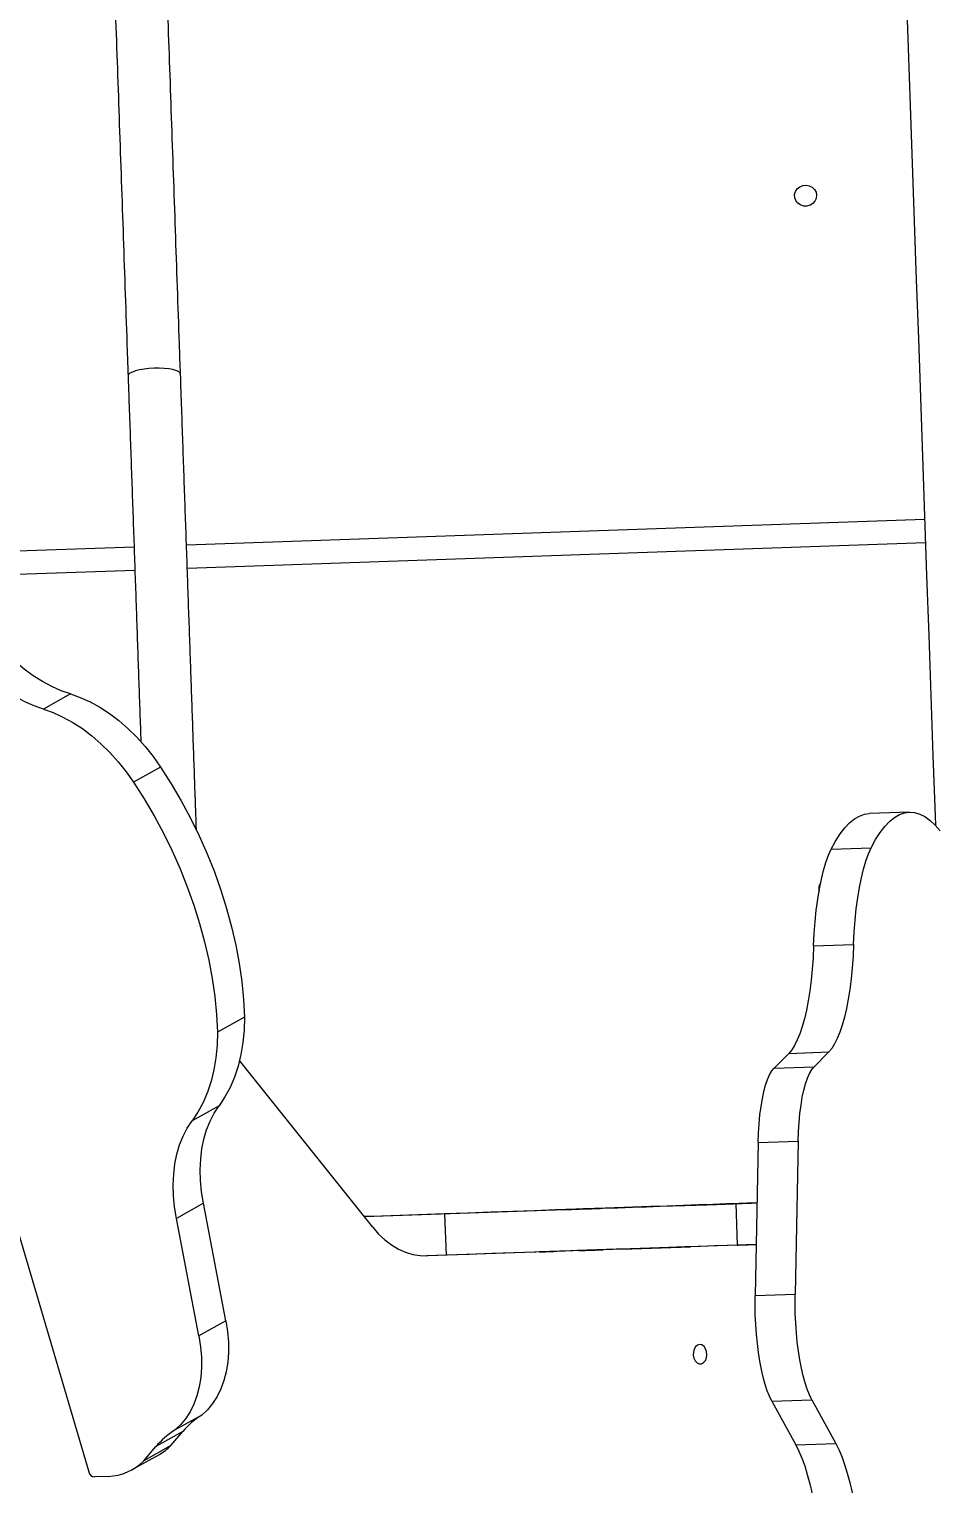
# Model space of a CAD drawing. Header units: millimetres. Extents: x -5713 to 5719, y -6024 to 5481.
# Drawn here: x 1916 to 2244, y 2300 to 2826 of the extents above; entities that cross this region are included whole.
import ezdxf

# ---------------------------------------------------------------- set-up
doc = ezdxf.new("R2010")
doc.units = ezdxf.units.MM
for name, color, linetype in [('DIKOM_ОБЪЕКТ', 7, 'Continuous'), ('DIKOM_РАЗМЕР_ЗОНА', 7, 'Continuous'), ('DIKOM_РАЗМЕР_ОБЪЕКТА', 7, 'Continuous')]:
    doc.layers.add(name, color=color, linetype=linetype)
doc.styles.add('style1', font='arial.ttf', dxfattribs={"width": 0.8})
doc.dimstyles.new('1-50', dxfattribs={"dimtxt": 300, "dimasz": 200, "dimexe": 100, "dimexo": 0, "dimgap": 100, "dimtad": 1, "dimdec": 0, "dimtxsty": 'style1', "dimcen": 0, "dimclrd": 7, "dimclre": 7, "dimadec": 1, "dimazin": 2, "dimtfac": 1, "dimtdec": 0, "dimtmove": 1, "dimatfit": 3, "dimfxl": 0, "dimlwd": 25, "dimlwe": 18, "dimarcsym": 0})

# ---------------------------------------------------------------- blocks, each defined once
blk = doc.blocks.new('*D16')
at = {"layer": 'Defpoints', "color": 0, "transparency": 16777216}
for p in [(2713.82, 2377.67), (-3598.04, -60.3), (-3598.04, -5183.86)]:
    blk.add_point(p, dxfattribs=at)
at = {"layer": 'DIKOM_РАЗМЕР_ОБЪЕКТА', "color": 7, "lineweight": 18, "transparency": 16777216}
for p, q in [((2713.82, 2377.67), (2713.82, -5283.86)), ((-3598.04, -60.3), (-3598.04, -5283.86))]:
    blk.add_line(p, q, dxfattribs=at)
at = {"layer": 'DIKOM_РАЗМЕР_ОБЪЕКТА', "color": 7, "lineweight": 25, "transparency": 16777216}
blk.add_line((2513.82, -5183.86), (-3398.04, -5183.86), dxfattribs=at)
at = {"layer": 'DIKOM_РАЗМЕР_ОБЪЕКТА', "color": 7, "transparency": 16777216}
for points in [[(-3398.04, -5150.53), (-3398.04, -5217.2), (-3598.04, -5183.86)], [(2513.82, -5150.53), (2513.82, -5217.2), (2713.82, -5183.86)]]:
    blk.add_solid(points, dxfattribs=at)
at = {"layer": 'DIKOM_РАЗМЕР_ОБЪЕКТА', "color": 0, "transparency": 16777216, "insert": (-444.93, -4930.59), "char_height": 300, "attachment_point": 5, "style": 'style1'}
blk.add_mtext('6300', dxfattribs=at)
blk = doc.blocks.new('*D15')
at = {"layer": 'Defpoints', "color": 0, "transparency": 16777216}
for p in [(-612.28, 3980.94), (4699.87, 3980.94), (684.19, -2271.39)]:
    blk.add_point(p, dxfattribs=at)
at = {"layer": 'DIKOM_РАЗМЕР_ОБЪЕКТА', "color": 7, "lineweight": 18, "transparency": 16777216}
for p, q in [((-612.28, 3980.94), (4799.87, 3980.94)), ((684.19, -2271.39), (4799.87, -2271.39))]:
    blk.add_line(p, q, dxfattribs=at)
at = {"layer": 'DIKOM_РАЗМЕР_ОБЪЕКТА', "color": 7, "lineweight": 25, "transparency": 16777216}
blk.add_line((4699.87, -2071.39), (4699.87, 3780.94), dxfattribs=at)
at = {"layer": 'DIKOM_РАЗМЕР_ОБЪЕКТА', "color": 7, "transparency": 16777216}
for points in [[(4666.54, 3780.94), (4733.21, 3780.94), (4699.87, 3980.94)], [(4666.54, -2071.39), (4733.21, -2071.39), (4699.87, -2271.39)]]:
    blk.add_solid(points, dxfattribs=at)
at = {"layer": 'DIKOM_РАЗМЕР_ОБЪЕКТА', "color": 0, "transparency": 16777216, "insert": (4446.7, 2209.88), "char_height": 300, "attachment_point": 5, "rotation": 90, "style": 'style1'}
blk.add_mtext('6250', dxfattribs=at)
blk = doc.blocks.new('*D13')
at = {"layer": 'Defpoints', "color": 0, "transparency": 16777216}
for p in [(-612.24, 5480.95), (971.69, -4271.39), (5619.37, -4271.39)]:
    blk.add_point(p, dxfattribs=at)
at = {"layer": 'DIKOM_РАЗМЕР_ЗОНА', "color": 7, "lineweight": 18, "transparency": 16777216}
for p, q in [((-612.24, 5480.95), (5719.37, 5480.95)), ((971.69, -4271.39), (5719.37, -4271.39))]:
    blk.add_line(p, q, dxfattribs=at)
at = {"layer": 'DIKOM_РАЗМЕР_ЗОНА', "color": 7, "lineweight": 25, "transparency": 16777216}
blk.add_line((5619.37, 5280.95), (5619.37, -4071.39), dxfattribs=at)
at = {"layer": 'DIKOM_РАЗМЕР_ЗОНА', "color": 7, "transparency": 16777216}
for points in [[(5586.04, 5280.95), (5652.71, 5280.95), (5619.37, 5480.95)], [(5586.04, -4071.39), (5652.71, -4071.39), (5619.37, -4271.39)]]:
    blk.add_solid(points, dxfattribs=at)
at = {"layer": 'DIKOM_РАЗМЕР_ЗОНА', "color": 0, "transparency": 16777216, "insert": (5366.2, 2209.88), "char_height": 300, "attachment_point": 5, "rotation": 90, "style": 'style1'}
blk.add_mtext('9750', dxfattribs=at)

msp = doc.modelspace()

# ---------------------------------------------------------------- linework, layer by layer
at = {"layer": 'DIKOM_ОБЪЕКТ', "color": 7, "linetype": 'Continuous', "lineweight": 15}
for p, q in [((1972.7, 2639.64), (2240.04, 2648.98)), ((1885.41, 2636.6), (1953.71, 2638.98)), ((2240.34, 2640.44), (1973, 2631.1)), ((1954.01, 2630.44), (1889.47, 2628.19)), ((1930.67, 2585.7), (1920.88, 2580.23)), ((1963.29, 2559.24), (1953.5, 2553.76)), ((2234.49, 2542.93), (2220.01, 2542.42)), ((2206.2, 2529.53), (2220.68, 2530.03)), ((2199.82, 2494.5), (2214.3, 2495)), ((1993.74, 2468.75), (1983.95, 2463.27)), ((2190.83, 2455.62), (2185.54, 2450.29)), ((2190.83, 2455.62), (2205.31, 2456.12)), ((2205.31, 2456.12), (2200.02, 2450.79)), ((2040.17, 2392.64), (1991.93, 2453)), ((2185.54, 2450.29), (2200.02, 2450.79)), ((1984.49, 2436.64), (1974.7, 2431.16)), ((2179.75, 2423.33), (2178.65, 2367.95)), ((2179.75, 2423.33), (2194.23, 2423.83)), ((2194.23, 2423.83), (2193.13, 2368.45)), ((1903.89, 2417.39), (1937.36, 2304.07)), ((2171.73, 2401.21), (2179.32, 2401.47)), ((2179.32, 2401.48), (2175.64, 2401.35)), ((1978.83, 2401.36), (1969.04, 2395.88)), ((1986.95, 2358.78), (1978.83, 2401.36)), ((2037.08, 2396.51), (2106.38, 2398.93)), ((2066.17, 2397.52), (2066.69, 2382.53)), ((2171.67, 2401.21), (2172.19, 2386.22)), ((1977.16, 2353.3), (1969.04, 2395.88)), ((2179.02, 2386.45), (2060.07, 2382.3)), ((2179.02, 2386.45), (2060.07, 2382.3)), ((2066.69, 2382.53), (2059.75, 2382.29)), ((2100.54, 2383.71), (2100.54, 2383.71)), ((2130.43, 2384.75), (2155.26, 2385.62)), ((2155.26, 2385.62), (2131.26, 2384.78)), ((2178.65, 2367.95), (2193.13, 2368.45)), ((1986.95, 2358.78), (1977.16, 2353.3)), ((2184.7, 2329.74), (2199.18, 2330.24)), ((2184.7, 2329.74), (2193.4, 2313.87)), ((2199.18, 2330.24), (2207.88, 2314.37)), ((1978.21, 2324.67), (1968.42, 2319.2)), ((1971.41, 2318.71), (1961.61, 2313.24)), ((1967.09, 2313.62), (1971.41, 2318.71)), ((1967.09, 2313.62), (1957.29, 2308.14)), ((1957.29, 2308.14), (1961.61, 2313.24)), ((2193.4, 2313.87), (2207.88, 2314.37)), ((1953.08, 2304.96), (1962.87, 2310.44)), ((1944.35, 2302.48), (1939.33, 2302.26))]:
    msp.add_line(p, q, dxfattribs=at)
at = {"layer": 'DIKOM_ОБЪЕКТ', "color": 7, "linetype": 'Continuous', "lineweight": 15, "flags": 128}
for points in [[(2233.36, 2840.18), (2234.08, 2819.5), (2234.81, 2798.7), (2235.54, 2777.78), (2236.27, 2756.75), (2237.01, 2735.61), (2237.75, 2714.38), (2238.5, 2693.04), (2239.25, 2671.62), (2240, 2650.12), (2240.75, 2628.54), (2241.51, 2606.88), (2242.27, 2585.16), (2243.03, 2563.38), (2243.79, 2541.55), (2243.91, 2538.19)], [(2200.92, 2766.22), (2200.78, 2765.09), (2200.3, 2764.06), (2199.52, 2763.2), (2198.51, 2762.6), (2197.36, 2762.31), (2196.16, 2762.35), (2195.04, 2762.72), (2194.08, 2763.4), (2193.38, 2764.31), (2192.99, 2765.37), (2192.95, 2766.5), (2193.27, 2767.6), (2193.9, 2768.55), (2194.81, 2769.29), (2195.91, 2769.74), (2197.09, 2769.87), (2198.26, 2769.66), (2199.31, 2769.13), (2200.15, 2768.33), (2200.71, 2767.33), (2200.92, 2766.22)], [(1960.96, 2703.6), (1959.11, 2703.49), (1957.33, 2703.29), (1955.7, 2703.01), (1954.27, 2702.65), (1953.1, 2702.24), (1952.24, 2701.79), (1951.72, 2701.32), (1951.55, 2700.84)], [(1970.54, 2701.5), (1970.54, 2701.5), (1970.34, 2701.97), (1969.78, 2702.41), (1968.89, 2702.8), (1967.7, 2703.12), (1966.25, 2703.37), (1964.6, 2703.54), (1962.81, 2703.62), (1960.96, 2703.6)], [(1930.67, 2585.7), (1927.29, 2586.89), (1923.9, 2588.4), (1920.53, 2590.21), (1917.2, 2592.33), (1913.93, 2594.73), (1910.75, 2597.4), (1907.67, 2600.32), (1904.72, 2603.47), (1901.91, 2606.84), (1899.27, 2610.39), (1896.8, 2614.11), (1894.54, 2617.97), (1892.49, 2621.94)], [(1920.88, 2580.23), (1917.49, 2581.41), (1914.1, 2582.92), (1910.73, 2584.74), (1907.4, 2586.85), (1904.14, 2589.26), (1900.95, 2591.93), (1897.88, 2594.85), (1894.92, 2598), (1892.12, 2601.36), (1889.47, 2604.91), (1887.01, 2608.63), (1884.75, 2612.49), (1882.69, 2616.46)], [(1930.67, 2585.7), (1934.22, 2584.45), (1937.77, 2582.85), (1941.3, 2580.91), (1944.78, 2578.64), (1948.19, 2576.06), (1951.5, 2573.18), (1954.69, 2570.04), (1957.73, 2566.66), (1960.6, 2563.04), (1963.29, 2559.24)], [(1920.88, 2580.23), (1924.42, 2578.98), (1927.98, 2577.37), (1931.51, 2575.43), (1934.99, 2573.16), (1938.4, 2570.58), (1941.71, 2567.71), (1944.89, 2564.57), (1947.94, 2561.18), (1950.81, 2557.57), (1953.5, 2553.76)], [(1963.29, 2559.24), (1967.12, 2553.23), (1970.73, 2547.06), (1974.12, 2540.77), (1977.26, 2534.37), (1980.15, 2527.88), (1982.79, 2521.32), (1985.15, 2514.71), (1987.25, 2508.07), (1989.06, 2501.42), (1990.58, 2494.78), (1991.82, 2488.17), (1992.76, 2481.62), (1993.4, 2475.13), (1993.74, 2468.75)], [(1953.5, 2553.76), (1957.33, 2547.75), (1960.94, 2541.59), (1964.32, 2535.3), (1967.46, 2528.9), (1970.36, 2522.41), (1972.99, 2515.84), (1975.36, 2509.23), (1977.45, 2502.59), (1979.26, 2495.94), (1980.79, 2489.3), (1982.02, 2482.69), (1982.96, 2476.14), (1983.61, 2469.66), (1983.95, 2463.27)], [(2206.2, 2529.53), (2207.79, 2532.47), (2209.43, 2535.04), (2211.12, 2537.24), (2212.85, 2539.06), (2214.62, 2540.49), (2216.41, 2541.53), (2218.24, 2542.17), (2220.01, 2542.42)], [(2220.68, 2530.03), (2222.27, 2532.97), (2223.91, 2535.55), (2225.6, 2537.74), (2227.33, 2539.56), (2229.1, 2540.99), (2230.89, 2542.03), (2232.72, 2542.68), (2234.56, 2542.93), (2236.41, 2542.78), (2238.27, 2542.24), (2240.14, 2541.3), (2242, 2539.96), (2243.85, 2538.24), (2245.69, 2536.14)], [(2199.82, 2494.5), (2200.04, 2498.97), (2200.37, 2503.3), (2200.79, 2507.46), (2201.31, 2511.42), (2201.93, 2515.16), (2202.63, 2518.64), (2203.41, 2521.83), (2204.27, 2524.73), (2205.21, 2527.3), (2206.2, 2529.53)], [(2214.3, 2495), (2214.52, 2499.47), (2214.85, 2503.8), (2215.27, 2507.96), (2215.79, 2511.93), (2216.41, 2515.66), (2217.11, 2519.14), (2217.89, 2522.34), (2218.75, 2525.24), (2219.69, 2527.81), (2220.68, 2530.03)], [(2199.82, 2494.5), (2199.61, 2490.23), (2199.31, 2486.09), (2198.91, 2482.1), (2198.43, 2478.29), (2197.87, 2474.68), (2197.22, 2471.3), (2196.49, 2468.16), (2195.7, 2465.3), (2194.83, 2462.72), (2193.91, 2460.45), (2192.93, 2458.5), (2191.9, 2456.89), (2190.83, 2455.62)], [(2214.3, 2495), (2214.09, 2490.74), (2213.79, 2486.6), (2213.39, 2482.61), (2212.91, 2478.79), (2212.35, 2475.18), (2211.7, 2471.8), (2210.97, 2468.67), (2210.18, 2465.8), (2209.31, 2463.23), (2208.39, 2460.96), (2207.41, 2459.01), (2206.38, 2457.39), (2205.31, 2456.12)], [(1993.74, 2468.75), (1993.6, 2464.05), (1993.16, 2459.51), (1992.42, 2455.14), (1991.39, 2450.96), (1990.08, 2447.01), (1988.48, 2443.29), (1986.62, 2439.82), (1984.49, 2436.64)], [(1983.95, 2463.27), (1983.8, 2458.58), (1983.36, 2454.04), (1982.63, 2449.66), (1981.6, 2445.49), (1980.28, 2441.53), (1978.69, 2437.81), (1976.82, 2434.35), (1974.7, 2431.16)], [(2179.75, 2423.33), (2179.87, 2426.78), (2180.08, 2430.13), (2180.38, 2433.34), (2180.77, 2436.37), (2181.25, 2439.19), (2181.8, 2441.77), (2182.43, 2444.09), (2183.13, 2446.12), (2183.88, 2447.84), (2184.69, 2449.24), (2185.54, 2450.29)], [(2194.23, 2423.83), (2194.35, 2427.29), (2194.56, 2430.64), (2194.86, 2433.85), (2195.25, 2436.88), (2195.73, 2439.7), (2196.28, 2442.28), (2196.91, 2444.6), (2197.61, 2446.63), (2198.36, 2448.35), (2199.17, 2449.74), (2200.02, 2450.79)], [(1978.83, 2401.36), (1978.18, 2405.48), (1977.79, 2409.54), (1977.69, 2413.51), (1977.86, 2417.36), (1978.3, 2421.07), (1979.02, 2424.61), (1980.01, 2427.96), (1981.25, 2431.09), (1982.75, 2433.99), (1984.49, 2436.64)], [(1969.04, 2395.88), (1968.38, 2400.01), (1968, 2404.07), (1967.89, 2408.04), (1968.06, 2411.89), (1968.51, 2415.6), (1969.23, 2419.13), (1970.21, 2422.48), (1971.46, 2425.62), (1972.96, 2428.52), (1974.7, 2431.16)], [(2179.32, 2401.47), (2177.16, 2401.4), (2172.89, 2401.25), (2168.29, 2401.09), (2163.38, 2400.92), (2158.17, 2400.74), (2152.65, 2400.54), (2146.84, 2400.34), (2140.75, 2400.13), (2134.38, 2399.91), (2127.74, 2399.67), (2120.84, 2399.43), (2113.7, 2399.18), (2106.31, 2398.93), (2098.7, 2398.66), (2090.86, 2398.39), (2082.82, 2398.11), (2074.59, 2397.82), (2066.17, 2397.52)], [(2171.73, 2401.21), (2171.71, 2401.21), (2172.09, 2401.22), (2172.86, 2401.25), (2174, 2401.29), (2175.5, 2401.34), (2177.33, 2401.4), (2179.32, 2401.47)], [(2066.17, 2397.52), (2053.2, 2397.07), (2040.1, 2396.61), (2037.08, 2396.51)], [(2106.38, 2398.93), (2112.21, 2399.13), (2117.94, 2399.33), (2123.53, 2399.53), (2128.97, 2399.72), (2134.23, 2399.9), (2139.3, 2400.08), (2144.15, 2400.25), (2148.78, 2400.41), (2153.16, 2400.56), (2157.27, 2400.71), (2161.11, 2400.84), (2164.65, 2400.96), (2167.88, 2401.08), (2170.8, 2401.18), (2173.39, 2401.27), (2175.64, 2401.35)], [(2115.6, 2399.25), (2115.79, 2399.26), (2116.34, 2399.28), (2117.18, 2399.31), (2118.24, 2399.34), (2119.38, 2399.38), (2120.5, 2399.42), (2121.47, 2399.45), (2122.17, 2399.48), (2122.55, 2399.49), (2122.55, 2399.49), (2122.17, 2399.48), (2121.47, 2399.45), (2120.5, 2399.42), (2119.38, 2399.38), (2118.24, 2399.34), (2117.18, 2399.31), (2116.34, 2399.28), (2115.79, 2399.26), (2115.6, 2399.25)], [(2040.17, 2392.64), (2042.29, 2390.22), (2044.56, 2388.1), (2046.96, 2386.28), (2049.46, 2384.79), (2052.05, 2383.63), (2054.7, 2382.83), (2057.38, 2382.38), (2060.07, 2382.3)], [(2172.19, 2386.22), (2168.82, 2386.1), (2163.91, 2385.93), (2158.69, 2385.75), (2153.18, 2385.55), (2147.37, 2385.35), (2141.27, 2385.14), (2134.9, 2384.91), (2128.26, 2384.68), (2121.37, 2384.44), (2114.22, 2384.19), (2106.83, 2383.93), (2099.22, 2383.67), (2091.39, 2383.4), (2083.35, 2383.11), (2075.11, 2382.83), (2066.69, 2382.53)], [(2172.19, 2386.22), (2172.24, 2386.22), (2172.61, 2386.23), (2173.38, 2386.26), (2174.52, 2386.3), (2176.02, 2386.35), (2177.85, 2386.41), (2179.02, 2386.45)], [(2131.26, 2384.78), (2129.32, 2384.71), (2127.17, 2384.64), (2124.83, 2384.56), (2122.37, 2384.47), (2119.83, 2384.38), (2117.27, 2384.29), (2114.72, 2384.2), (2112.26, 2384.12), (2109.92, 2384.04), (2107.76, 2383.96), (2105.82, 2383.89), (2104.14, 2383.83), (2102.75, 2383.79), (2101.68, 2383.75), (2100.95, 2383.72), (2100.58, 2383.71), (2100.58, 2383.71), (2100.94, 2383.72), (2101.66, 2383.75), (2102.73, 2383.78), (2104.11, 2383.83), (2105.79, 2383.89)], [(2122.34, 2384.47), (2121.33, 2384.44), (2120.16, 2384.39), (2118.91, 2384.35), (2117.69, 2384.31), (2116.59, 2384.27), (2115.71, 2384.24), (2115.11, 2384.22), (2114.85, 2384.21), (2114.94, 2384.21), (2115.38, 2384.23), (2116.13, 2384.25), (2117.13, 2384.29), (2118.3, 2384.33), (2119.55, 2384.37), (2120.77, 2384.42), (2121.87, 2384.45), (2122.76, 2384.48), (2123.35, 2384.51), (2123.62, 2384.52), (2123.53, 2384.51), (2123.09, 2384.5), (2122.34, 2384.47)], [(2184.7, 2329.74), (2183.86, 2331.47), (2183.05, 2333.5), (2182.29, 2335.8), (2181.58, 2338.36), (2180.94, 2341.15), (2180.36, 2344.14), (2179.86, 2347.3), (2179.44, 2350.59), (2179.1, 2353.99), (2178.85, 2357.46), (2178.69, 2360.97), (2178.62, 2364.48), (2178.65, 2367.95)], [(2199.18, 2330.24), (2198.34, 2331.97), (2197.53, 2334), (2196.77, 2336.31), (2196.06, 2338.87), (2195.42, 2341.66), (2194.84, 2344.65), (2194.34, 2347.8), (2193.92, 2351.1), (2193.58, 2354.5), (2193.33, 2357.97), (2193.17, 2361.47), (2193.1, 2364.98), (2193.13, 2368.45)], [(1986.95, 2358.78), (1987.56, 2354.89), (1987.87, 2351.08), (1987.9, 2347.37), (1987.64, 2343.79), (1987.09, 2340.37), (1986.26, 2337.14), (1985.16, 2334.13), (1983.79, 2331.35), (1982.17, 2328.84), (1980.3, 2326.6), (1978.21, 2324.67)], [(1977.16, 2353.3), (1977.76, 2349.42), (1978.08, 2345.61), (1978.1, 2341.89), (1977.84, 2338.31), (1977.3, 2334.9), (1976.47, 2331.67), (1975.37, 2328.65), (1974, 2325.87), (1972.37, 2323.36), (1970.51, 2321.13), (1968.42, 2319.2)], [(2158.58, 2350.21), (2157.79, 2350), (2157.09, 2349.42), (2156.57, 2348.56), (2156.28, 2347.49), (2156.25, 2346.34), (2156.49, 2345.23), (2156.97, 2344.28), (2157.63, 2343.6), (2158.42, 2343.25), (2159.23, 2343.28), (2159.99, 2343.68), (2160.61, 2344.41), (2161.02, 2345.39), (2161.18, 2346.51), (2161.08, 2347.66), (2160.71, 2348.7), (2160.13, 2349.53), (2159.39, 2350.05), (2158.58, 2350.21)], [(2193.4, 2313.87), (2194.5, 2311.66), (2195.57, 2309.13), (2196.58, 2306.29), (2197.54, 2303.17), (2198.44, 2299.79), (2199.27, 2296.17), (2200.03, 2292.33), (2200.71, 2288.3)], [(2207.88, 2314.37), (2208.98, 2312.16), (2210.05, 2309.63), (2211.06, 2306.8), (2212.02, 2303.68), (2212.92, 2300.3), (2213.75, 2296.67), (2214.51, 2292.84), (2215.19, 2288.81)]]:
    msp.add_lwpolyline(points, dxfattribs=at)
at = {"layer": 'DIKOM_ОБЪЕКТ', "color": 7, "linetype": 'Continuous', "lineweight": 15}
for centre, radius, start, end in [((2205.63, 2515.15), 3.94, 146.3283, 192.2185), ((1993.27, 2300.63), 28.37, 122.0539, 140.4007), ((1983.47, 2295.15), 28.37, 122.0539, 140.4007), ((1953.36, 2327.4), 19.45, 299.2717, 314.8817), ((1943.46, 2322.12), 19.67, 272.6014, 314.7019), ((1939.63, 2304.56), 2.32, 192.2517, 262.5428)]:
    msp.add_arc(centre, radius, start, end, dxfattribs=at)
for points, knots in [([(1922.79, 3524.56), (1922.86, 3522.41), (1923.08, 3516.19), (1923.45, 3505.69), (1923.89, 3492.97), (1924.34, 3480), (1924.8, 3466.78), (1925.27, 3453.32), (1925.75, 3439.61), (1926.24, 3425.66), (1926.74, 3411.47), (1927.24, 3397.04), (1927.75, 3382.39), (1928.27, 3367.5), (1928.8, 3352.39), (1929.33, 3337.06), (1929.88, 3321.51), (1930.43, 3305.74), (1930.99, 3289.76), (1931.55, 3273.57), (1932.12, 3257.18), (1932.7, 3240.59), (1933.29, 3223.8), (1933.88, 3206.81), (1934.48, 3189.63), (1935.09, 3172.27), (1935.7, 3154.72), (1936.32, 3137), (1936.95, 3119.1), (1937.58, 3101.02), (1938.21, 3082.78), (1938.86, 3064.38), (1939.5, 3045.81), (1940.16, 3027.09), (1940.82, 3008.22), (1941.48, 2989.21), (1942.15, 2970.04), (1942.82, 2950.74), (1943.5, 2931.31), (1944.19, 2911.74), (1944.87, 2892.05), (1945.57, 2872.23), (1946.26, 2852.3), (1946.96, 2832.25), (1947.67, 2812.09), (1948.37, 2791.83), (1949.09, 2771.47), (1949.8, 2751.01), (1950.52, 2730.46), (1951.1, 2713.73), (1951.45, 2703.83), (1951.55, 2700.84)], [0, 0, 0, 0, 0.010974, 0.031824, 0.052675, 0.073526, 0.094376, 0.115227, 0.136078, 0.156929, 0.177779, 0.19863, 0.219481, 0.240332, 0.261182, 0.282033, 0.302884, 0.323735, 0.344585, 0.365436, 0.386287, 0.407137, 0.427988, 0.448839, 0.46969, 0.49054, 0.511391, 0.532242, 0.553093, 0.573943, 0.594794, 0.615645, 0.636495, 0.657346, 0.678197, 0.699048, 0.719898, 0.740749, 0.7616, 0.782451, 0.803301, 0.824152, 0.845003, 0.865853, 0.886704, 0.907555, 0.928406, 0.949256, 0.970107, 0.990958, 1, 1, 1, 1]), ([(1970.54, 2701.5), (1970.41, 2705.13), (1970.05, 2715.67), (1969.44, 2733.03), (1968.72, 2753.58), (1968.01, 2774.02), (1967.3, 2794.38), (1966.59, 2814.63), (1965.89, 2834.78), (1965.19, 2854.81), (1964.49, 2874.73), (1963.8, 2894.54), (1963.11, 2914.22), (1962.43, 2933.78), (1961.75, 2953.2), (1961.08, 2972.49), (1960.41, 2991.64), (1959.74, 3010.64), (1959.09, 3029.5), (1958.43, 3048.2), (1957.79, 3066.75), (1957.14, 3085.14), (1956.51, 3103.37), (1955.88, 3121.42), (1955.25, 3139.31), (1954.63, 3157.02), (1954.02, 3174.55), (1953.42, 3191.9), (1952.82, 3209.05), (1952.22, 3226.02), (1951.64, 3242.8), (1951.06, 3259.37), (1950.49, 3275.75), (1949.92, 3291.91), (1949.37, 3307.87), (1948.82, 3323.62), (1948.27, 3339.15), (1947.74, 3354.46), (1947.21, 3369.55), (1946.69, 3384.42), (1946.18, 3399.05), (1945.68, 3413.45), (1945.18, 3427.62), (1944.7, 3441.55), (1944.22, 3455.24), (1943.75, 3468.68), (1943.29, 3481.88), (1942.84, 3494.82), (1942.39, 3507.51), (1942.04, 3517.61), (1941.84, 3523.46), (1941.78, 3525.22)], [0, 0, 0, 0, 0.010974, 0.031824, 0.052675, 0.073526, 0.094376, 0.115227, 0.136078, 0.156929, 0.177779, 0.19863, 0.219481, 0.240332, 0.261182, 0.282033, 0.302884, 0.323735, 0.344585, 0.365436, 0.386287, 0.407137, 0.427988, 0.448839, 0.46969, 0.49054, 0.511391, 0.532242, 0.553093, 0.573943, 0.594794, 0.615645, 0.636495, 0.657346, 0.678197, 0.699048, 0.719898, 0.740749, 0.7616, 0.782451, 0.803301, 0.824152, 0.845003, 0.865853, 0.886704, 0.907555, 0.928406, 0.949256, 0.970107, 0.990958, 1, 1, 1, 1]), ([(1951.55, 2700.84), (1951.63, 2698.71), (1951.84, 2692.54), (1952.2, 2682.39), (1952.61, 2670.43), (1953.03, 2658.56), (1953.44, 2646.81), (1953.85, 2635.16), (1954.25, 2623.64), (1954.65, 2612.25), (1955.04, 2601), (1955.43, 2589.89), (1955.81, 2579.02), (1956.05, 2571.93), (1956.18, 2568.44)], [0, 0, 0, 0, 0.04576, 0.132711, 0.219664, 0.306616, 0.393569, 0.480521, 0.567474, 0.654426, 0.741379, 0.828331, 0.915284, 1, 1, 1, 1]), ([(1976.31, 2536.34), (1976.24, 2538.35), (1976.05, 2543.74), (1975.74, 2552.72), (1975.37, 2563.27), (1974.99, 2573.99), (1974.61, 2584.86), (1974.23, 2595.9), (1973.84, 2607.07), (1973.44, 2618.39), (1973.04, 2629.85), (1972.64, 2641.43), (1972.23, 2653.13), (1971.82, 2664.93), (1971.4, 2676.85), (1970.98, 2689.03), (1970.69, 2697.29), (1970.54, 2701.5)], [0, 0, 0, 0, 0.040463, 0.108787, 0.177111, 0.245435, 0.313759, 0.382083, 0.450407, 0.518731, 0.587055, 0.655379, 0.723703, 0.792027, 0.860351, 0.928675, 1, 1, 1, 1])]:
    msp.add_open_spline(points, degree=3, knots=knots, dxfattribs=at)

# ---------------------------------------------------------------- dimensions: what is measured, and where the dimension line sits
at = {"layer": 'DIKOM_РАЗМЕР_ЗОНА'}
dim = msp.add_linear_dim(base=(5619.37, -4271.39), p1=(-612.24, 5480.95), p2=(971.69, -4271.39), angle=90, text='9750', dimstyle='1-50', override={"dimscale": 1, "dimtix": 0, "dimtofl": 1, "dimtmove": 1, "dimatfit": 3}, dxfattribs=at)
dim.commit()
dim.dimension.update_dxf_attribs({"geometry": '*D13', "text_midpoint": (5619.37, 2209.88), "dimtype": 160})
at = {"layer": 'DIKOM_РАЗМЕР_ОБЪЕКТА'}
dim = msp.add_linear_dim(base=(4699.87, 3980.94), p1=(684.19, -2271.39), p2=(-612.28, 3980.94), angle=90, text='6250', dimstyle='1-50', override={"dimscale": 1, "dimtix": 0, "dimtofl": 1, "dimtmove": 1, "dimatfit": 3}, dxfattribs=at)
dim.commit()
dim.dimension.update_dxf_attribs({"geometry": '*D15', "text_midpoint": (4699.87, 2209.88), "dimtype": 160})
dim = msp.add_linear_dim(base=(-3598.04, -5183.86), p1=(2713.82, 2377.67), p2=(-3598.04, -60.3), text='6300', dimstyle='1-50', override={"dimscale": 1, "dimtix": 0, "dimtofl": 1, "dimtmove": 1, "dimatfit": 3}, dxfattribs=at)
dim.commit()
dim.dimension.update_dxf_attribs({"geometry": '*D16', "text_midpoint": (-444.93, -5183.86), "dimtype": 160})

doc.saveas('drawing.dxf')
